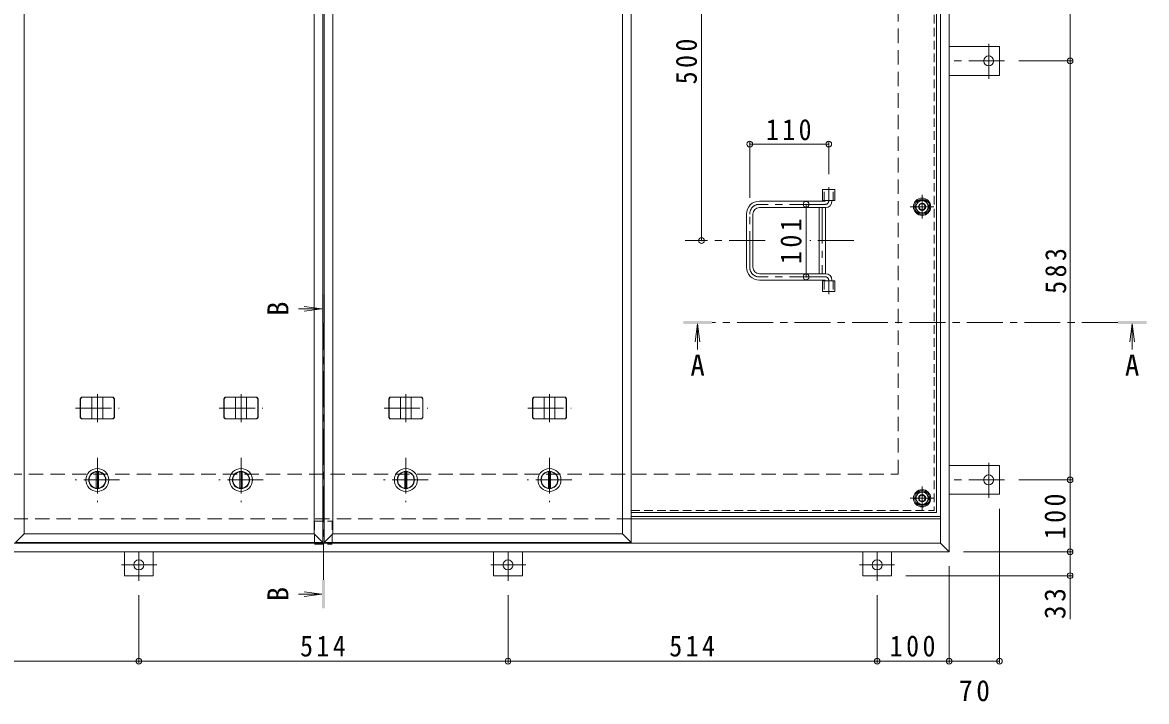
# Model space of a CAD drawing. Units: millimetres at full size, sheet at 1:10. Extents: x -2621 to 2734, y -1962 to 1834.
# Drawn here: x -1797 to -232, y -90 to 855 of the extents above; entities that cross this region are included whole.
import ezdxf
from ezdxf.enums import TextEntityAlignment as Align

# ---------------------------------------------------------------- set-up
doc = ezdxf.new("R2010")
doc.units = ezdxf.units.MM
doc.header["$LTSCALE"] = 10
doc.header["$PDMODE"] = 32
doc.header["$PDSIZE"] = 8
for name, pattern in [('CHAIN1', [8, 5, -1, 1, -1]), ('DASHED1', [1.8, 1.2, -0.6]), ('DASHED2', [3, 2, -1])]:
    doc.linetypes.add(name, pattern=pattern)
for name, color, linetype, lineweight in [('0-1_躯体', 2, 'DASHED2', 9), ('0-2_仕上', 3, 'Continuous', 9), ('0-3_建具', 4, 'Continuous', 9), ('0-5_寸法', 7, 'Continuous', 9), ('0-6_ハッチ', 6, 'Continuous', 5), ('0-7_021', 2, 'Continuous', 9), ('0-A_061', 3, 'Continuous', 9), ('0-C_084', 2, 'Continuous', 9), ('0-E_090', 3, 'Continuous', 9), ('0-F_092', 7, 'Continuous', 9)]:
    doc.layers.add(name, color=color, linetype=linetype, lineweight=lineweight)
doc.styles.add('ＭＳ ゴシック', font='')
doc.styles.get('ＭＳ ゴシック').set_extended_font_data('MS Gothic')

msp = doc.modelspace()

# ---------------------------------------------------------------- linework, layer by layer
at = {"layer": '0-1_躯体'}
for p, q in [((-578.04, 226.04), (-578.04, 1376.04)), ((-2178.04, 226.04), (-578.04, 226.04)), ((-949.54, 164.04), (-2237.04, 164.04))]:
    msp.add_line(p, q, dxfattribs=at)
at = {"layer": '0-1_躯体', "linetype": 'Continuous'}
msp.add_line((-519.04, 164.04), (-949.54, 164.04), dxfattribs=at)
at = {"layer": '0-2_仕上'}
for p, q in [((-1379.04, 1471.04), (-1379.04, 131.04)), ((-1377.04, 1471.04), (-1377.04, 131.04)), ((-949.54, 1471.04), (-949.54, 131.04)), ((-1391.04, 1459.04), (-1391.04, 143.04)), ((-961.54, 1459.04), (-961.54, 143.04)), ((-1806.54, 131.04), (-1379.04, 131.04)), ((-1377.04, 131.04), (-949.54, 131.04))]:
    msp.add_line(p, q, dxfattribs=at)
at = {"layer": '0-2_仕上', "color": 4}
for p, q in [((-1380.04, 456.28), (-1412.81, 456.28)), ((-1380.04, 456.28), (-1404.83, 459.54)), ((-1380.04, 456.28), (-1404.83, 453.02)), ((-857.04, 435.07), (-860.3, 410.29)), ((-857.04, 435.07), (-857.04, 399.47)), ((-857.04, 435.07), (-853.78, 410.29)), ((-252.09, 435.07), (-255.35, 410.29)), ((-252.09, 435.07), (-248.83, 410.29)), ((-252.09, 435.07), (-252.09, 399.47)), ((-1380.04, 59.18), (-1412.81, 59.18)), ((-1380.04, 59.18), (-1404.83, 62.44)), ((-1380.04, 59.18), (-1404.83, 55.92))]:
    msp.add_line(p, q, dxfattribs=at)
at = {"layer": '0-2_仕上', "color": 4, "linetype": 'CHAIN1'}
for p, q in [((-1378.04, 79.18), (-1378.04, 436.28)), ((-272.09, 437.07), (-837.04, 437.07))]:
    msp.add_line(p, q, dxfattribs=at)
at = {"layer": '0-2_仕上'}
for points in [[(-1794.54, 1459.04), (-1794.54, 143.04), (-1806.54, 131.04)], [(-1365.04, 1459.04), (-1365.04, 143.04), (-1377.04, 131.04)], [(-1794.54, 143.04), (-1391.04, 143.04), (-1379.04, 131.04)], [(-1365.04, 143.04), (-961.54, 143.04), (-949.54, 131.04)]]:
    msp.add_lwpolyline(points, dxfattribs=at)
at = {"layer": '0-2_仕上', "color": 4}
for points in [[(-1376.04, 476.28), (-1380.04, 476.28), (-1376.04, 436.28), (-1380.04, 436.28)], [(-877.04, 435.07), (-877.04, 439.07), (-837.04, 435.07), (-837.04, 439.07)], [(-272.09, 435.07), (-272.09, 439.07), (-232.09, 435.07), (-232.09, 439.07)], [(-1380.04, 39.18), (-1376.04, 39.18), (-1380.04, 79.18), (-1376.04, 79.18)]]:
    msp.add_solid(points, dxfattribs=at)
at = {"layer": '0-3_建具', "color": 2}
for p, q in [((-519.04, 130.04), (-519.04, 1472.04)), ((-507.04, 118.04), (-507.04, 1484.04)), ((-519.04, 164.04), (-949.54, 164.04)), ((-519.04, 130.04), (-2237.04, 130.04)), ((-507.04, 118.04), (-519.04, 130.04)), ((-507.04, 118.04), (-2249.04, 118.04))]:
    msp.add_line(p, q, dxfattribs=at)
at = {"layer": '0-3_建具'}
for p, q in [((-1716.62, 331.04), (-1714.89, 333.04)), ((-1716.22, 331.04), (-1716.62, 331.04)), ((-1716.62, 331.04), (-1716.62, 305.04)), ((-1716.22, 331.04), (-1714.49, 333.04)), ((-1716.22, 331.04), (-1716.22, 305.04)), ((-1670.69, 333.04), (-1714.89, 333.04)), ((-1700.29, 333.04), (-1700.29, 303.04)), ((-1685.29, 333.04), (-1685.29, 303.04)), ((-1669.35, 331.04), (-1671.09, 333.04)), ((-1668.95, 331.04), (-1670.69, 333.04)), ((-1669.35, 331.04), (-1668.95, 331.04)), ((-1669.35, 331.04), (-1669.35, 305.04)), ((-1668.95, 331.04), (-1668.95, 305.04)), ((-1516.62, 331.04), (-1514.89, 333.04)), ((-1516.22, 331.04), (-1516.62, 331.04)), ((-1516.62, 331.04), (-1516.62, 305.04)), ((-1516.22, 331.04), (-1514.49, 333.04)), ((-1516.22, 331.04), (-1516.22, 305.04)), ((-1470.69, 333.04), (-1514.89, 333.04)), ((-1500.29, 333.04), (-1500.29, 303.04)), ((-1485.29, 333.04), (-1485.29, 303.04)), ((-1469.35, 331.04), (-1471.09, 333.04)), ((-1468.95, 331.04), (-1470.69, 333.04)), ((-1469.35, 331.04), (-1468.95, 331.04)), ((-1469.35, 331.04), (-1469.35, 305.04)), ((-1468.95, 331.04), (-1468.95, 305.04)), ((-1287.12, 331.04), (-1285.39, 333.04)), ((-1286.72, 331.04), (-1287.12, 331.04)), ((-1287.12, 331.04), (-1287.12, 305.04)), ((-1286.72, 331.04), (-1284.99, 333.04)), ((-1286.72, 331.04), (-1286.72, 305.04)), ((-1241.19, 333.04), (-1285.39, 333.04)), ((-1270.79, 333.04), (-1270.79, 303.04)), ((-1255.79, 333.04), (-1255.79, 303.04)), ((-1239.85, 331.04), (-1241.59, 333.04)), ((-1239.45, 331.04), (-1241.19, 333.04)), ((-1239.85, 331.04), (-1239.45, 331.04)), ((-1239.85, 331.04), (-1239.85, 305.04)), ((-1239.45, 331.04), (-1239.45, 305.04)), ((-1087.12, 331.04), (-1085.39, 333.04)), ((-1086.72, 331.04), (-1087.12, 331.04)), ((-1087.12, 331.04), (-1087.12, 305.04)), ((-1086.72, 331.04), (-1084.99, 333.04)), ((-1086.72, 331.04), (-1086.72, 305.04)), ((-1041.19, 333.04), (-1085.39, 333.04)), ((-1070.79, 333.04), (-1070.79, 303.04)), ((-1055.79, 333.04), (-1055.79, 303.04)), ((-1039.85, 331.04), (-1041.59, 333.04)), ((-1039.45, 331.04), (-1041.19, 333.04)), ((-1039.85, 331.04), (-1039.45, 331.04)), ((-1039.85, 331.04), (-1039.85, 305.04)), ((-1039.45, 331.04), (-1039.45, 305.04)), ((-1716.22, 305.04), (-1716.62, 305.04)), ((-1716.62, 305.04), (-1714.89, 303.04)), ((-1716.22, 305.04), (-1714.49, 303.04)), ((-1714.89, 303.04), (-1670.69, 303.04)), ((-1669.35, 305.04), (-1671.09, 303.04)), ((-1668.95, 305.04), (-1670.69, 303.04)), ((-1669.35, 305.04), (-1668.95, 305.04)), ((-1516.22, 305.04), (-1516.62, 305.04)), ((-1516.62, 305.04), (-1514.89, 303.04)), ((-1516.22, 305.04), (-1514.49, 303.04)), ((-1514.89, 303.04), (-1470.69, 303.04)), ((-1469.35, 305.04), (-1471.09, 303.04)), ((-1468.95, 305.04), (-1470.69, 303.04)), ((-1469.35, 305.04), (-1468.95, 305.04)), ((-1286.72, 305.04), (-1287.12, 305.04)), ((-1287.12, 305.04), (-1285.39, 303.04)), ((-1286.72, 305.04), (-1284.99, 303.04)), ((-1285.39, 303.04), (-1241.19, 303.04)), ((-1239.85, 305.04), (-1241.59, 303.04)), ((-1239.45, 305.04), (-1241.19, 303.04)), ((-1239.85, 305.04), (-1239.45, 305.04)), ((-1086.72, 305.04), (-1087.12, 305.04)), ((-1087.12, 305.04), (-1085.39, 303.04)), ((-1086.72, 305.04), (-1084.99, 303.04)), ((-1085.39, 303.04), (-1041.19, 303.04)), ((-1039.85, 305.04), (-1041.59, 303.04)), ((-1039.45, 305.04), (-1041.19, 303.04)), ((-1039.85, 305.04), (-1039.45, 305.04))]:
    msp.add_line(p, q, dxfattribs=at)
at = {"layer": '0-3_建具', "linetype": 'CHAIN1'}
for p, q in [((-1692.79, 337.49), (-1692.79, 298.58)), ((-1492.79, 337.49), (-1492.79, 298.58)), ((-1263.29, 337.49), (-1263.29, 298.58)), ((-1063.29, 337.49), (-1063.29, 298.58)), ((-1723.17, 318.04), (-1662.4, 318.04)), ((-1523.17, 318.04), (-1462.4, 318.04)), ((-1293.67, 318.04), (-1232.9, 318.04)), ((-1093.67, 318.04), (-1032.9, 318.04))]:
    msp.add_line(p, q, dxfattribs=at)
at = {"layer": '0-5_寸法'}
msp.add_line((-338.52, 84.84), (-338.52, 24.49), dxfattribs=at)
at = {"layer": '0-5_寸法', "linetype": 'DASHED1'}
for points in [[(-1390.34, 160.84), (-1365.74, 160.84), (-1365.74, 128.84)], [(-1390.34, 160.84), (-1390.34, 128.84), (-1365.74, 128.84)]]:
    msp.add_lwpolyline(points, dxfattribs=at)
at = {"layer": '0-6_ハッチ', "color": 5}
for p, q in [((-683.19, 622.04), (-665.89, 622.04)), ((-683.19, 607.04), (-683.19, 622.04)), ((-665.89, 607.04), (-665.89, 622.04)), ((-683.19, 607.04), (-665.89, 607.04)), ((-683.19, 495.04), (-665.89, 495.04)), ((-683.19, 495.04), (-683.19, 480.04)), ((-665.89, 495.04), (-665.89, 480.04)), ((-683.19, 480.04), (-665.89, 480.04))]:
    msp.add_line(p, q, dxfattribs=at)
at = {"layer": '0-6_ハッチ', "color": 5, "linetype": 'DASHED1'}
for p, q in [((-680.89, 607.04), (-680.89, 622.04)), ((-668.19, 607.04), (-668.19, 622.04)), ((-680.89, 495.04), (-680.89, 480.04)), ((-668.19, 495.04), (-668.19, 480.04))]:
    msp.add_line(p, q, dxfattribs=at)
at = {"layer": '0-6_ハッチ', "linetype": 'CHAIN1'}
for p, q in [((-674.54, 606.04), (-674.54, 625.4)), ((-679.04, 601.54), (-771.04, 601.54)), ((-784.54, 514.04), (-784.54, 588.04)), ((-763.16, 551.04), (-874.47, 551.04)), ((-639.62, 551.04), (-700.99, 551.04)), ((-679.04, 500.54), (-771.04, 500.54)), ((-674.54, 496.04), (-674.54, 476.43))]:
    msp.add_line(p, q, dxfattribs=at)
at = {"layer": '0-6_ハッチ'}
for p, q in [((-680.04, 606.04), (-771.04, 606.04)), ((-679.04, 597.04), (-771.04, 597.04)), ((-670.04, 606.04), (-670.04, 607.04)), ((-789.04, 514.04), (-789.04, 588.04)), ((-780.04, 588.04), (-780.04, 514.04)), ((-679.04, 505.04), (-771.04, 505.04)), ((-680.04, 496.04), (-771.04, 496.04)), ((-670.04, 496.04), (-670.04, 495.04)), ((-949.54, 167.04), (-519.04, 167.04)), ((-949.54, 164.04), (-519.04, 164.04))]:
    msp.add_line(p, q, dxfattribs=at)
for centre in [(-544.54, 598.2), (-544.54, 192.54)]:
    msp.add_circle(centre, 10.5, dxfattribs=at)
for centre, radius, start, end in [((-771.04, 588.04), 18, 90, 180), ((-771.04, 588.04), 9, 90, 180), ((-680.04, 607.04), 1, 270, 0), ((-679.04, 606.04), 9, 270, 0), ((-771.04, 514.04), 18, 180, 270), ((-771.04, 514.04), 9, 180, 270), ((-679.04, 496.04), 9, 0, 90), ((-680.04, 495.04), 1, 0, 90)]:
    msp.add_arc(centre, radius, start, end, dxfattribs=at)
at = {"layer": '0-6_ハッチ', "linetype": 'CHAIN1'}
for centre, radius, start, end in [((-771.04, 588.04), 13.5, 90, 180), ((-679.04, 606.04), 4.5, 270, 0), ((-771.04, 514.04), 13.5, 180, 270), ((-679.04, 496.04), 4.5, 0, 90)]:
    msp.add_arc(centre, radius, start, end, dxfattribs=at)
at = {"layer": '0-7_021', "linetype": 'CHAIN1'}
for p, q in [((-544.54, 581.63), (-544.54, 614.77)), ((-561.11, 598.2), (-527.97, 598.2)), ((-544.54, 175.96), (-544.54, 209.11)), ((-561.11, 192.54), (-527.97, 192.54))]:
    msp.add_line(p, q, dxfattribs=at)
at = {"layer": '0-7_021'}
for points in [[(-549.45, 606.7), (-554.35, 598.2), (-549.45, 589.7), (-539.63, 589.7), (-534.72, 598.2), (-539.63, 606.7)], [(-549.45, 201.04), (-554.35, 192.54), (-549.45, 184.04), (-539.63, 184.04), (-534.72, 192.54), (-539.63, 201.04)]]:
    msp.add_lwpolyline(points, close=True, dxfattribs=at)
at = {"layer": '0-7_021', "color": 134, "lineweight": 5}
for centre in [(-544.54, 598.2), (-544.54, 192.54)]:
    msp.add_circle(centre, 12, dxfattribs=at)
at = {"layer": '0-7_021'}
for centre in [(-544.54, 598.2), (-544.54, 192.54)]:
    msp.add_circle(centre, 8.5, dxfattribs=at)
at = {"layer": '0-7_021', "color": 5, "lineweight": 5}
for centre, radius in [((-544.54, 598.2), 5), ((-544.54, 598.2), 4.19), ((-544.54, 192.54), 5), ((-544.54, 192.54), 4.19)]:
    msp.add_circle(centre, radius, dxfattribs=at)
at = {"layer": '0-A_061', "linetype": 'DASHED1'}
for p in [(-527.74, 919.21), (-949.54, 175.74)]:
    msp.add_line(p, (-527.74, 175.74), dxfattribs=at)
at = {"layer": '0-A_061'}
for q in [(-524.54, 917.97), (-949.54, 172.54)]:
    msp.add_line((-524.54, 172.54), q, dxfattribs=at)
at = {"layer": '0-C_084', "color": 4}
for p, q in [((-688.04, 597.04), (-688.04, 505.04)), ((-679.04, 597.04), (-679.04, 505.04))]:
    msp.add_line(p, q, dxfattribs=at)
at = {"layer": '0-C_084', "color": 4, "linetype": 'CHAIN1'}
msp.add_line((-683.54, 597.04), (-683.54, 505.04), dxfattribs=at)
at = {"layer": '0-C_084', "linetype": 'CHAIN1'}
for p, q in [((-1692.79, 249.04), (-1692.79, 187.04)), ((-1492.79, 249.04), (-1492.79, 187.04)), ((-1263.29, 249.04), (-1263.29, 187.04)), ((-1063.29, 249.04), (-1063.29, 187.04)), ((-1661.79, 218.04), (-1723.79, 218.04)), ((-1461.79, 218.04), (-1523.79, 218.04)), ((-1232.29, 218.04), (-1294.29, 218.04)), ((-1032.29, 218.04), (-1094.29, 218.04))]:
    msp.add_line(p, q, dxfattribs=at)
at = {"layer": '0-C_084'}
for p, q in [((-1694.29, 206.63), (-1694.29, 229.44)), ((-1691.29, 206.63), (-1691.29, 229.44)), ((-1494.29, 206.63), (-1494.29, 229.44)), ((-1491.29, 206.63), (-1491.29, 229.44)), ((-1264.79, 206.63), (-1264.79, 229.44)), ((-1261.79, 206.63), (-1261.79, 229.44)), ((-1064.79, 206.63), (-1064.79, 229.44)), ((-1061.79, 206.63), (-1061.79, 229.44))]:
    msp.add_line(p, q, dxfattribs=at)
for centre, radius in [((-1692.79, 218.04), 16), ((-1692.79, 218.04), 12), ((-1692.79, 218.04), 11.5), ((-1492.79, 218.04), 16), ((-1492.79, 218.04), 12), ((-1492.79, 218.04), 11.5), ((-1263.29, 218.04), 16), ((-1263.29, 218.04), 12), ((-1263.29, 218.04), 11.5), ((-1063.29, 218.04), 16), ((-1063.29, 218.04), 12), ((-1063.29, 218.04), 11.5)]:
    msp.add_circle(centre, radius, dxfattribs=at)
at = {"layer": '0-E_090'}
for p, q in [((-507.04, 821.04), (-436.84, 821.04)), ((-436.84, 781.04), (-436.84, 821.04)), ((-507.04, 781.04), (-436.84, 781.04)), ((-507.04, 238.04), (-436.84, 238.04)), ((-436.84, 198.04), (-436.84, 238.04)), ((-507.04, 198.04), (-436.84, 198.04)), ((-1655.04, 118.04), (-1655.04, 84.84)), ((-1615.04, 118.04), (-1615.04, 84.84)), ((-1141.04, 118.04), (-1141.04, 84.84)), ((-1101.04, 118.04), (-1101.04, 84.84)), ((-627.04, 118.04), (-627.04, 84.84)), ((-587.04, 118.04), (-587.04, 84.84)), ((-1615.04, 84.84), (-1655.04, 84.84)), ((-1101.04, 84.84), (-1141.04, 84.84)), ((-627.04, 84.84), (-587.04, 84.84))]:
    msp.add_line(p, q, dxfattribs=at)
at = {"layer": '0-E_090', "linetype": 'CHAIN1'}
for p, q in [((-451.84, 776.2), (-451.84, 825.08)), ((-429.68, 801.04), (-507.04, 801.04)), ((-451.84, 193.2), (-451.84, 242.08)), ((-429.68, 218.04), (-507.04, 218.04)), ((-1635.04, 77.68), (-1635.04, 117.84)), ((-1121.04, 77.68), (-1121.04, 117.84)), ((-607.04, 77.68), (-607.04, 117.84)), ((-1610.2, 99.84), (-1659.09, 99.84)), ((-1096.2, 99.84), (-1145.09, 99.84)), ((-631.88, 99.84), (-582.99, 99.84))]:
    msp.add_line(p, q, dxfattribs=at)
at = {"layer": '0-E_090'}
for centre in [(-451.84, 801.04), (-451.84, 218.04), (-1635.04, 99.84), (-1121.04, 99.84), (-607.04, 99.84)]:
    msp.add_circle(centre, 7, dxfattribs=at)
at = {"layer": '0-F_092'}
for p, q in [((-338.52, 801.04), (-338.52, 1384.04)), ((-851.73, 1051.04), (-851.73, 551.04)), ((-335.52, 801.04), (-409.68, 801.04)), ((-338.52, 218.04), (-338.52, 801.04)), ((-784.54, 688.37), (-784.54, 610.53)), ((-784.54, 685.37), (-674.54, 685.37)), ((-674.54, 688.37), (-674.54, 643.42)), ((-706.14, 500.54), (-706.14, 601.54)), ((-335.52, 218.04), (-409.68, 218.04)), ((-338.52, 218.04), (-338.52, 118.04)), ((-436.84, -37.07), (-436.84, 178.04)), ((-335.52, 118.04), (-487.04, 118.04)), ((-338.52, 118.04), (-338.52, 84.84)), ((-507.04, -37.07), (-507.04, 98.04)), ((-335.52, 84.84), (-567.04, 84.84)), ((-1635.04, -37.07), (-1635.04, 57.68)), ((-1121.04, -37.07), (-1121.04, 57.68)), ((-607.04, -37.07), (-607.04, 57.68)), ((-2149.04, -34.07), (-1635.04, -34.07)), ((-1635.04, -34.07), (-1121.04, -34.07)), ((-1121.04, -34.07), (-607.04, -34.07)), ((-607.04, -34.07), (-507.04, -34.07)), ((-507.04, -34.07), (-436.84, -34.07))]:
    msp.add_line(p, q, dxfattribs=at)
for p in [(-338.52, 801.04), (-784.54, 685.37), (-674.54, 685.37), (-706.14, 601.54), (-851.73, 551.04), (-706.14, 500.54), (-338.52, 218.04), (-338.52, 118.04), (-338.52, 84.84), (-1635.04, -34.07), (-1121.04, -34.07), (-607.04, -34.07), (-507.04, -34.07), (-436.84, -34.07)]:
    msp.add_point(p, dxfattribs=at)

# ---------------------------------------------------------------- texts
at = {"layer": '0-5_寸法', "color": 2, "style": 'ＭＳ ゴシック'}
for p in [(-1417.9, 446.28), (-1417.9, 49.18)]:
    msp.add_text('B', height=29.33, rotation=90, dxfattribs=at).set_placement(p, align=Align.BOTTOM_LEFT)
for p in [(-867.04, 354.38), (-262.09, 354.38)]:
    msp.add_text('A', height=29.33, dxfattribs=at).set_placement(p, align=Align.BOTTOM_LEFT)
at = {"layer": '0-F_092', "color": 2, "char_height": 29.33, "attachment_point": 7, "rotation": 90, "style": 'ＭＳ ゴシック'}
for s, insert in [('\\T1.27;\\W0.9;500', (-857.73, 768.54)), ('\\T1.27;\\W0.9;101', (-712.14, 518.54)), ('\\T1.27;\\W0.9;583', (-343.52, 477.04)), ('\\T1.27;\\W0.9;100', (-344.52, 135.54)), ('\\T1.27;\\W0.95;33', (-344.52, 24.49))]:
    msp.add_mtext(s, dxfattribs=dict(at, insert=insert))
at = {"layer": '0-F_092', "color": 2, "char_height": 29.33, "attachment_point": 7, "style": 'ＭＳ ゴシック'}
for s, insert in [('\\T1.27;\\W0.9;110', (-762.04, 690.37)), ('\\T1.27;\\W0.9;514', (-1410.54, -28.07)), ('\\T1.27;\\W0.9;514', (-896.54, -28.07)), ('\\T1.27;\\W0.9;100', (-589.54, -28.07)), ('\\T1.27;\\W0.95;70', (-493.19, -90.25))]:
    msp.add_mtext(s, dxfattribs=dict(at, insert=insert))

doc.saveas('drawing.dxf')
